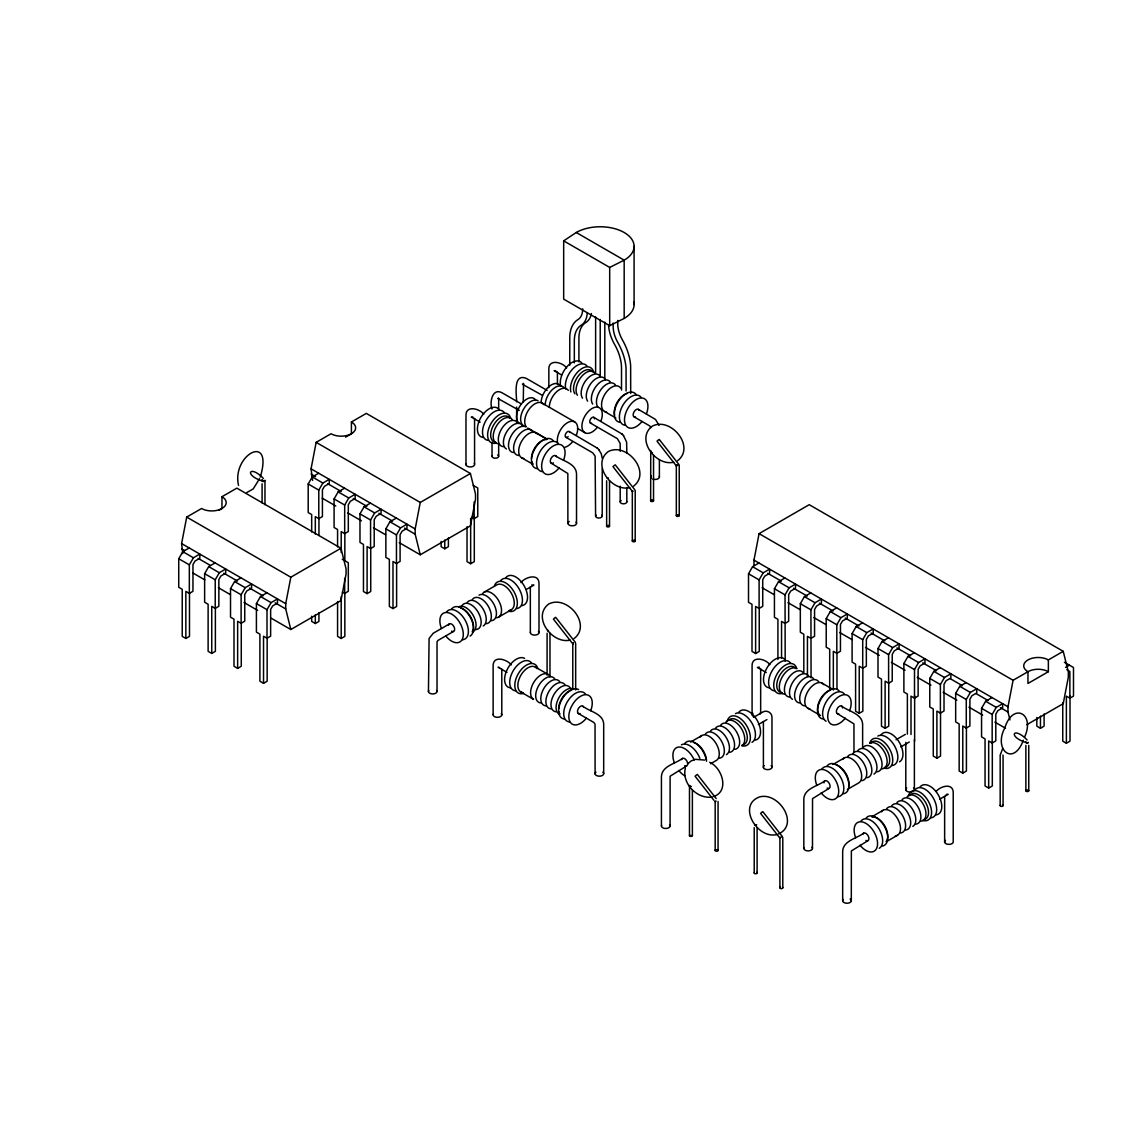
<?xml version="1.0" encoding="UTF-8"?>
<svg xmlns="http://www.w3.org/2000/svg" width="1130" height="1130" viewBox="0 0 1130 1130"><rect width="100%" height="100%" fill="white"/><g stroke="black" fill="none" stroke-linecap="round" stroke-linejoin="round"><path stroke-width="1.5" d="M572.783 643.719L572.783 688.227M575.664 643.309L575.664 689.964M632.32 491.253L632.32 540.988M635.215 490.83L635.201 540.988M676.333 465.843L676.333 515.577M679.229 465.419L679.229 515.577M779.898 838.036L779.898 887.784M782.793 837.627L782.793 887.784M1000.177 755.447L1000.177 805.563M1002.875 755.137A1.441 0.763 2.2 0 1 1003.059 755.518L1003.059 805.563M582.684 308.801L582.642 310.157A23.631 13.645 60 0 1 578.376 319.324L577.402 319.931A40.948 23.645 60 0 0 569.788 336.133L569.732 365.244M182.778 553.573L181.605 543.572L186.704 517.088L201.578 508.5A14.422 8.32 0 0 0 221.96 508.5A14.422 8.32 0 0 0 221.96 496.72L236.848 488.132L340.963 548.248L346.062 568.842L346.062 574.096L340.963 600.567L290.82 629.523L271.2 618.209M312.629 480.42L311.061 468.837L316.16 442.353L331.034 433.75A14.422 8.32 0 0 0 351.416 433.75A14.422 8.32 0 0 0 351.416 421.984L366.304 413.396L470.419 473.498L475.518 494.107L475.518 499.347L470.419 525.831L420.261 554.788L399.144 542.598M290.82 629.523L285.721 608.929L285.721 603.674L290.82 577.204L340.963 548.248M420.261 554.788L415.176 534.193L415.176 528.939L420.261 502.455L470.419 473.498M753.978 565.367L753.978 560.127L759.077 533.643L809.235 504.686L1063.231 651.332L1068.33 671.926L1068.33 677.181L1063.231 703.665L1026.76 724.726M1009.952 719.937L1007.988 712.027L1007.988 706.773L1013.087 680.288L1027.961 671.7A14.422 8.32 0 0 1 1048.358 671.7L1048.358 659.92L1063.231 651.332M685.373 768.132C681.503 783.429 697.309 799.673 712.677 796.975M260.253 477.128C273.954 431.815 231.452 454.726 238.529 485.392M1024.571 737.071C1035.461 713.524 1012.847 701.673 1004.754 728.073C993.284 749.388 1013.215 767.242 1023.356 740.263M1000.304 754.84L1002.691 748.569M259.561 478.668L253.219 488.909L246.834 492.553M189.487 592.784L189.487 636.374L185.857 638.464L182.227 636.374L182.227 589.295L178.738 587.275L178.738 558.729L182.82 551.666L189.219 547.965M189.332 593.405L189.332 564.845L193.414 557.782L199.812 554.081L199.812 558.277L195.01 561.059L192.962 564.59L192.962 591.301L189.332 593.405L185.857 591.386L185.857 638.464M215.378 607.728L215.378 651.318L211.748 653.423L208.118 651.318L208.118 604.239L204.629 602.234L204.629 573.673L208.711 566.61L215.11 562.909M215.223 608.35L215.223 579.789L219.305 572.726L225.703 569.04L225.703 573.221L220.901 576.003L218.853 579.535L218.853 606.259L215.223 608.35L211.748 606.33L211.748 653.423M241.269 622.672L241.269 666.262L237.639 668.367L234.009 666.262L234.009 619.184L230.52 617.178L230.52 588.617L234.602 581.555L241.001 577.868M241.114 623.294L241.114 594.747L245.196 587.685L251.595 583.984L251.595 588.179L246.792 590.948L244.744 594.479L244.744 621.203L241.114 623.294L237.639 621.288L237.639 668.367M311.682 531.99L311.682 514.545L308.193 512.54L308.193 483.979L312.276 476.916L318.674 473.23M318.787 518.656L318.787 490.109L322.869 483.047L329.268 479.346L329.268 483.541L324.465 486.31L322.417 489.841L322.417 516.565L318.787 518.656L315.312 516.65L315.312 534.08M267.16 637.617L267.16 681.221L263.53 683.311L259.9 681.221L259.9 634.142L256.411 632.122L256.411 603.575L260.493 596.513L266.892 592.812M267.005 638.238L267.005 609.692L271.087 602.629L277.486 598.928L277.486 603.123L272.683 605.906L270.635 609.423L270.635 636.148L267.005 638.238L263.53 636.232L263.53 683.311M337.573 546.934L337.573 529.504L334.085 527.484L334.085 498.937L338.167 491.875L344.565 488.174M344.678 533.614L344.678 505.054L348.76 497.991L355.159 494.29L355.159 498.485L350.356 501.268L348.308 504.799L348.308 531.51L344.678 533.614L341.204 531.594L341.204 552.514M370.725 547.937L370.725 591.527L367.095 593.617L363.464 591.527L363.464 544.448L359.976 542.428L359.976 513.882L364.058 506.819L370.456 503.118M370.569 548.559L370.569 519.998L374.652 512.935L381.05 509.249L381.05 513.43L376.248 516.212L374.2 519.744L374.2 546.454L370.569 548.559L367.095 546.539L367.095 593.617M396.616 562.881L396.616 606.471L392.986 608.576L389.356 606.471L389.356 559.392L385.867 557.387L385.867 528.826L389.949 521.763L396.348 518.077M396.461 563.503L396.461 534.942L400.543 527.894L406.941 524.193L406.941 528.388L402.139 531.157L400.091 534.688L400.091 561.412L396.461 563.503L392.986 561.497L392.986 608.576M759.247 607.827L759.247 651.417L755.617 653.507L752.001 651.417L752.001 604.338L748.512 602.318L748.512 573.772L752.58 566.709L758.993 563.008M759.106 608.449L759.106 579.888L763.188 572.825L769.587 569.139L769.587 573.32L764.784 576.102L762.736 579.634L762.736 606.344L759.106 608.449L755.617 606.429L755.617 653.507M777.92 659.412L777.92 619.311L774.431 617.291L774.431 588.744L778.514 581.682L784.912 577.981M785.181 661.149L785.039 594.86L789.107 587.798L795.52 584.097L795.52 588.292L790.703 591.075L788.669 594.606L788.669 621.316L785.039 623.407L781.55 621.401L781.55 658.013M803.811 672.618L803.811 634.255L800.323 632.235L800.323 603.688L804.405 596.626L810.803 592.925M811.072 677.845L810.93 609.805L814.998 602.742L821.411 599.055L821.411 603.236L816.595 606.019L814.56 609.55L814.56 636.261L810.93 638.365L807.442 636.345L807.442 676.46M829.702 689.314L829.702 649.199L826.214 647.193L826.214 618.633L830.296 611.57L836.694 607.869M836.822 653.31L836.822 624.749L840.89 617.686L847.302 614L847.302 618.181L842.486 620.963L840.452 624.495L840.452 651.219L836.822 653.31L833.333 651.304L833.333 689.653M862.854 667.632L862.854 711.236L859.224 713.327L855.594 711.236L855.594 664.143L852.105 662.138L852.105 633.577L856.187 626.514L862.586 622.828M862.713 668.254L862.713 639.707L866.781 632.645L873.193 628.944L873.193 633.139L868.377 635.908L866.343 639.439L866.343 666.163L862.713 668.254L859.224 666.248L859.224 713.327M888.745 682.591L888.745 726.18L885.115 728.271L881.485 726.18L881.485 679.102L877.996 677.082L877.996 648.535L882.078 641.473L888.477 637.772M888.604 683.212L888.604 654.651L892.672 647.589L899.085 643.888L899.085 648.083L894.268 650.866L892.234 654.397L892.234 681.108L888.604 683.212L885.115 681.192L885.115 728.271M907.376 734.147L907.376 694.046L903.887 692.026L903.887 663.48L907.969 656.417L914.368 652.716M914.495 698.156L914.495 669.596L918.563 662.533L924.976 658.846L924.976 663.028L920.159 665.81L918.125 669.341L918.125 696.052L914.495 698.156L911.006 696.136L911.006 734.5M940.527 712.479L940.527 756.069L936.897 758.173L933.267 756.069L933.267 708.99L929.778 706.985L929.778 678.424L933.86 671.361L940.259 667.675M940.386 713.101L940.386 684.554L944.454 677.491L950.867 673.791L950.867 677.986L946.05 680.754L944.016 684.286L944.016 711.01L940.386 713.101L936.897 711.095L936.897 758.173M966.418 727.423L966.418 771.027L962.788 773.118L959.158 771.027L959.158 723.949L955.669 721.929L955.669 693.368L959.751 686.306L966.15 682.619M966.277 728.045L966.277 699.498L970.345 692.436L976.758 688.735L976.758 692.93L971.941 695.699L969.907 699.23L969.907 725.954L966.277 728.045L962.788 726.039L962.788 773.118M992.31 742.382L992.31 785.972L988.679 788.062L985.049 785.972L985.049 738.893L981.56 736.873L981.56 708.326L985.643 701.264L992.041 697.563M992.168 743.003L992.168 714.443L996.236 707.38L1002.649 703.679L1002.649 707.874L997.832 710.657L995.798 714.188L995.798 740.899L992.168 743.003L988.679 740.983L988.679 788.062M780.194 838.178L780.096 838.149A1.441 0.791 -3.9 0 1 780.322 837.189M632.984 491.013L632.532 491.592L612.983 466.662L614.31 465.405L615.257 464.868L634.891 489.911M573.433 643.479L572.966 643.832A1.441 0.791 -3.9 0 1 573.503 642.716M687.591 763.993L691.094 760.97L694.95 759.459M715.784 801.693L715.219 801.792A1.441 0.777 -3.1 0 1 715.897 800.888M677.562 465.165L676.531 465.941A1.441 0.791 -3.9 0 1 676.757 464.981M633.605 486.126C651.784 472.255 626.726 441.759 608.166 451.619C591.287 464.472 611.655 491.931 629.749 487.637M677.619 460.715C695.798 446.844 670.754 416.349 652.18 426.208C635.3 439.061 655.668 466.52 673.763 462.227M574.054 638.605C592.233 624.721 567.189 594.225 548.615 604.084C531.75 616.952 552.104 644.397 570.198 640.103M563.672 240.86L576.258 232.498A33.872 19.563 0 0 1 624.17 232.498A33.872 19.563 0 0 1 624.17 260.168L624.17 318.42L609.692 325.694L563.672 299.125L563.672 240.86L609.692 267.429L624.17 260.168L576.258 232.498M677.873 464.953L677.788 464.698M781.437 837.16L781.353 836.906M219.051 510.181L221.96 508.5L221.96 496.72M345.596 437.112L351.416 433.75L351.416 421.984M342.362 592.064L344.678 593.405L348.308 591.301L348.308 562.754L342.249 559.251M471.817 517.314L474.134 518.656L477.764 516.565L477.764 488.005L473.23 485.392M311.682 616.189L311.682 621.429L315.312 623.52L318.943 621.429L318.943 612.7M441.138 541.454L441.138 546.68L444.768 548.784L448.398 546.68L448.398 537.965M337.573 601.499L337.573 636.374L341.204 638.464L344.834 636.374L344.834 592.784M467.029 526.764L467.029 561.638L470.659 563.729L474.289 561.638L474.289 516.297M484.134 592.162L496.875 584.817A14.422 8.32 60 0 1 512.173 594.804A14.422 8.32 60 0 1 509.178 610.426M449.726 623.732L433.242 633.252L429.089 638.464L428.44 691.772M520.958 582.572C524.857 577.246 538.586 572.868 538.996 583.08L538.996 632.673M453.469 631.472L437.818 640.512L437.027 641.882L437.027 691.136M526.453 589.38L533.925 585.114L531.764 585.029M498.556 617.135L511.297 609.776M690.543 742.071L701.871 735.531M682.393 758.428C675.698 763.767 662.18 765.745 661.431 776.324L661.431 825.931M753.654 717.324L762.326 712.31M758.371 724.5L766.931 719.57M710.615 763.767L716.279 760.49A14.422 8.32 60 0 0 715.276 742.255A14.422 8.32 60 0 0 700.247 737.028M832.937 764.487L844.265 757.948M824.787 780.844C818.092 786.183 804.574 788.161 803.826 798.755L803.826 848.348M896.048 739.74L905.342 734.387M829.222 788.274L812.527 798.642L812.484 848.475M900.78 746.93L909.325 741.986M1048.358 671.7L1027.961 683.466L1027.961 671.7A14.422 8.32 0 0 1 1027.961 659.92A14.422 8.32 0 0 1 1048.358 659.92M847.359 789.46L858.687 782.921A14.422 8.32 60 0 0 857.684 764.685A14.422 8.32 60 0 0 842.641 759.459M1065.576 667.392L1069.418 665.175M1070.011 695.812L1070.011 741.153L1066.381 743.243L1066.381 696.165L1069.87 698.171L1073.5 696.08L1073.5 667.519L1064.418 662.279M871.781 816.806L883.109 810.267M1036.832 717.465L1036.832 726.18L1040.462 728.271L1044.092 726.18L1044.092 713.976M863.631 833.163C856.935 838.502 843.418 840.48 842.669 851.074L842.669 900.667M936.332 791.226C940.245 786.409 952.505 782.553 953.212 791.946L953.212 841.567A4.322 2.5 0 0 1 951.079 844.039A4.322 2.5 0 0 1 946.276 843.856L945.485 843.39A4.322 2.5 0 0 1 945.499 840.353M939.609 799.249L948.169 794.305L946.262 794.432M868.066 840.593L851.356 850.961L851.314 900.794M886.188 841.779L897.517 835.24M759.431 667.152L757.397 667.449L766.253 672.505M762.934 711.971C766.776 709.668 772.058 712.733 771.974 717.197L771.974 766.818M713.962 796.481C729.726 790.689 721.985 767.722 709.668 762.284M778.612 833.926C799.758 824.194 778.754 791.692 759.6 796.904C736.605 805.252 757.495 839.986 777.327 834.434M498.514 398.226L497.85 398.48L519.263 410.388M555.776 370.668L554.152 370.725L561.582 374.976M472.919 417.012L471.309 417.069L480.151 422.126M695.529 759.332L704.682 760.08M499.601 667.519L498.062 667.251L506.989 672.35M690.924 786.367L690.218 786.141L690.84 786.551M548.446 630.893L548.488 630.893A1.455 1.158 35.1 0 1 547.513 630.272L548.163 630.596M652.335 453.088L652.052 453.017A1.455 1.158 35.1 0 1 651.078 452.395L651.727 452.72A1.441 0.89 3.4 0 0 652.462 452.749M608.321 478.499L608.025 478.428A1.455 1.158 35.1 0 1 607.064 477.806L607.7 478.131A1.441 0.89 3.4 0 0 608.449 478.159M755.899 825.296L755.574 825.211A1.455 1.158 35.1 0 1 754.642 824.603L755.292 824.928A1.441 0.89 3.4 0 0 756.676 824.745M451.59 631.105L452 631.345A4.322 2.5 60 0 0 454.641 629.198A4.322 2.5 60 0 0 451.718 624.141A4.322 2.5 60 0 0 448.554 625.399M566.596 367.956C562.754 362.306 548.77 358.62 548.841 368.846L548.841 387.647M638.309 409.328L655.485 419.428L659.115 425.459M634.1 416.871L649.75 425.911L650.739 427.62M1066.847 669.709L1069.87 671.46L1069.87 698.171M604.536 411.461L615.864 418.001M547.132 390.415L526.594 378.55C512.54 372.293 516.692 396.065 516.636 401.828M593.773 417.337L622.065 434.047M542.414 395.345L522.456 384.285L523.571 383.409L523.261 401.998M590.453 423.086L617.404 438.68L620.172 443.469L620.201 451.322M542.103 403.099L574.732 421.928M577.501 428.411L584.902 432.705M759.077 533.643L1013.087 680.288M521.071 403.763L502.002 392.76C492.313 387.477 489.347 402.704 492.03 409.018M569.181 431.547L597.473 448.243M565.862 437.282L592.798 452.876L595.129 456.181L595.595 516.099M536.1 432.832L547.428 439.372M527.696 428.072L546.962 439.189M753.978 560.127L1007.988 706.773M1066.381 743.243L1062.751 741.153L1062.751 702.789M767.666 573.277L781.367 581.173M793.528 588.207L807.216 596.103M819.391 603.138L833.078 611.033M845.24 618.053L858.927 625.964M871.103 632.984L884.79 640.894M896.952 647.914L910.639 655.824M922.815 662.844L936.502 670.754M950.189 678.65L962.365 685.67M976.052 693.58L988.213 700.6M1000.389 707.634L1007.988 712.027M752.58 566.709L763.188 572.825M778.514 581.682L789.107 587.798M804.405 596.626L814.998 602.742M830.296 611.57L840.89 617.686M856.187 626.514L866.781 632.645M882.078 641.473L892.672 647.589M907.969 656.417L918.563 662.533M933.86 671.361L944.454 677.491M959.751 686.306L970.345 692.436M985.643 701.264L996.236 707.38M483.753 414.3C479.897 408.65 465.913 404.95 465.984 415.176L465.984 464.755M555.452 455.658C562.175 461.04 575.89 463.018 576.526 473.752L576.526 523.36M748.512 573.772L759.106 579.888M774.431 588.744L785.039 594.86M800.323 603.688L810.93 609.805M826.214 618.633L836.822 624.749M852.105 633.577L862.713 639.707M877.996 648.535L888.604 654.651M903.887 663.48L914.495 669.596M929.778 678.424L940.386 684.554M955.669 693.368L966.277 699.498M981.56 708.326L992.168 714.443M551.242 463.215L567.839 473.512L567.882 523.232M762.114 587.727L774.29 594.747M787.977 602.657L800.139 609.677M813.84 617.587L826.002 624.608M839.689 632.518L851.865 639.538M865.552 647.434L879.239 655.344M891.401 662.364L905.088 670.274M917.263 677.294L930.951 685.204M943.112 692.224L956.813 700.134M968.975 707.154L982.662 715.05M994.838 722.084L1005.474 728.228M521.679 457.791L533.007 464.331M822.188 683.212L833.516 689.752M769.841 664.68C765.999 659.03 752.015 655.329 752.086 665.556L752.086 715.135M841.553 706.038C848.263 711.42 861.978 713.397 862.628 724.132L862.628 748.074M837.344 713.595L853.941 723.892L853.983 752.495M807.781 708.171L820.521 715.53M316.16 442.353L420.261 502.455M311.061 468.837L415.176 528.939M311.061 474.077L315.581 476.691M327.658 483.668L341.232 491.508M353.309 498.471L366.883 506.311M378.96 513.288L392.534 521.128M404.611 528.091L415.176 534.193M312.276 476.916L322.869 483.047M338.167 491.875L348.76 497.991M364.058 506.819L374.652 512.935M389.949 521.763L400.543 527.894M308.193 483.979L318.787 490.109M334.085 498.937L344.678 505.054M359.976 513.882L370.569 519.998M385.867 528.826L396.461 534.942M322.191 498.161L335.765 506M347.842 512.978L361.416 520.817M373.493 527.781L385.556 534.744M535.253 667.025L547.994 674.384M511.297 664.85C507.37 659.722 493.754 654.934 493.132 665.146L493.132 714.753M582.953 706.264C589.535 711.66 602.841 713.341 603.688 723.779L603.688 773.358M578.122 713.369L593.801 722.423L595.044 724.175L595.1 773.994M520.831 691.998L533.572 699.357A14.422 8.32 -60 0 1 534.575 681.108A14.422 8.32 -60 0 1 549.618 675.881M186.704 517.088L290.82 577.204M181.605 543.572L285.721 603.674M181.605 548.827L184.614 550.564M198.202 558.404L210.265 565.367M223.853 573.207L237.427 581.046M249.504 588.024L263.078 595.863M275.155 602.827L285.721 608.929M182.82 551.666L193.414 557.782M208.711 566.61L219.305 572.726M234.602 581.555L245.196 587.685M260.493 596.513L271.087 602.629M178.738 558.729L189.332 564.845M204.629 573.673L215.223 579.789M230.52 588.617L241.114 594.747M256.411 603.575L267.005 609.692M192.736 572.896L204.798 579.874M218.387 587.713L230.464 594.677M244.038 602.516L257.612 610.37M1027.128 739.966C1013.596 725.969 1007.452 736.435 1025.645 742.438M263.346 478.386C249.815 464.374 243.656 474.84 261.849 480.843M623.463 435.516L626.613 442.084L626.825 452.862M598.858 449.712L601.287 453.822L602.234 458.3M621.825 433.793L623.591 435.643M597.233 447.989L598.985 449.839M678.904 464.501L659.27 439.457L658.606 439.796L657.01 441.18L676.39 465.97M782.469 836.709L762.835 811.665L762.171 812.004L760.575 813.388L779.954 838.178M575.34 642.377L555.706 617.347L555.042 617.672L553.432 619.127L572.825 643.86M716.194 798.557L697.365 774.46L696.052 775.293L695.12 776.253L713.934 800.337M1025.955 742.17L1026.054 742.481A1.441 1.243 -51.5 0 0 1028.342 742.396L1027.678 742.707A1.441 0.89 -3.4 0 1 1025.87 741.916M1040.462 716.067L1040.462 728.271M1028.752 745.348L1028.752 790.732M1025.87 745.348L1025.87 790.732M944.638 796.466L944.638 842.189M914.636 695.783L914.636 741.125M914.382 739.627L914.382 789.249M905.794 742.382L905.794 789.884M836.963 652.688L836.963 689.314M763.4 721.717L763.4 767.454M760.659 668.734L760.659 712.748M757.1 827.57L757.1 872.953M754.219 827.57L754.219 872.953M718.059 801.481L718.059 850.41M715.177 801.594L715.177 850.41M692.379 790.195L692.379 835.578M689.484 785.435L689.484 835.578M670.076 826.058L670.118 776.211L686.828 765.843A4.322 2.5 60 0 0 686.065 759.883A4.322 2.5 60 0 0 681.644 759.6M659.383 459.91L659.383 477.015M653.536 455.362L653.536 500.745M650.739 450.489L650.654 500.745M634.085 246.34L634.085 304.591M630.695 393.452L630.639 365.965A40.948 23.645 60 0 0 623.011 340.963L622.051 339.254A23.631 13.645 60 0 1 617.785 325.143L617.743 320.412M626.825 487.892L626.825 501.904M626.105 391.008L626.048 368.62A40.948 23.645 60 0 0 618.421 343.605L617.46 341.896A23.631 13.645 60 0 1 613.195 327.799L613.152 323.067M621.514 390.09L621.514 368.069A34.479 19.916 60 0 0 615.045 345.229A30.115 17.388 60 0 1 608.618 325.511M620.201 486.211L620.201 501.904M609.692 267.429L609.692 325.694M609.522 480.773L609.522 526.156M606.641 480.773L606.641 526.156M604.804 322.121L604.804 379.977M602.234 468.809L602.234 516.099M600.214 319.522L600.214 377.364M595.623 316.866L595.623 372.971M578.913 361.882L578.913 338.181A34.479 19.916 60 0 1 585.382 322.813A30.115 17.388 60 0 0 591.428 313.533M574.323 362.843L574.323 340.822A34.479 19.916 60 0 1 580.792 325.454A30.115 17.388 60 0 0 587.219 313.151M557.415 372.01L557.415 384.341M549.971 633.238L549.971 676.884M547.09 633.238L547.09 675.133M530.337 586.781L530.337 632.546M516.636 407.082L516.636 422.846M501.791 669.144L501.791 714.88M498.669 398.763L498.669 409.23M498.669 444.104L498.669 456.308M492.03 442.296L492.03 456.308M474.572 418.354L474.572 464.119M474.134 501.96L474.134 518.656M470.659 518.388L470.659 563.729M444.768 540.055L444.768 548.784M344.834 532.993L344.834 560.89M344.678 578.376L344.678 593.405M341.204 596.612L341.204 638.464M318.943 518.034L318.943 535.479M315.312 614.805L315.312 623.52M264.971 480.222L264.971 504.715M262.089 483.767L262.089 502.963M592.713 404.074A14.422 8.32 -60 0 1 596.442 385.839A14.422 8.32 -60 0 1 610.37 382.11M597.812 407.012A14.422 8.32 -60 0 1 601.541 388.777A14.422 8.32 -60 0 1 615.469 385.048M587.628 401.136A14.422 8.32 -60 0 1 591.357 382.901A14.422 8.32 -60 0 1 605.27 379.172M582.529 398.184A14.422 8.32 -60 0 1 586.258 379.948A14.422 8.32 -60 0 1 600.185 376.219M577.43 395.246A14.422 8.32 -60 0 1 581.159 377.01A14.422 8.32 -60 0 1 595.086 373.281M574.873 393.777A14.422 8.32 -60 0 1 578.616 375.541A14.422 8.32 -60 0 1 592.53 371.812M570.862 391.955A16.583 9.577 -60 0 1 579.139 370.584A16.583 9.577 -60 0 1 593.504 371.869M565.763 389.002A16.583 9.577 -60 0 1 572.599 369.044A16.583 9.577 -60 0 1 587.233 366.332M560.664 386.065A16.583 9.577 -60 0 1 567.5 366.106A16.583 9.577 -60 0 1 582.134 363.394M642.066 421.434A16.583 9.577 -60 0 1 624.664 422.111A16.583 9.577 -60 0 1 638.238 398.593A16.583 9.577 -60 0 1 646.36 414.004M625.243 425.261A16.583 9.577 -60 0 1 622.814 405.373A16.583 9.577 -60 0 1 641.261 397.534M620.144 422.323A16.583 9.577 -60 0 1 617.715 402.421A16.583 9.577 -60 0 1 636.162 394.582M614.635 415.063A14.422 8.32 -60 0 1 627.122 393.438M606.641 412.111A14.422 8.32 -60 0 1 604.536 394.808A14.422 8.32 -60 0 1 620.568 388M659.27 476.366A4.322 2.5 0 0 1 657.604 478.979A4.322 2.5 0 0 1 652.801 479.078M651.261 478.145A4.322 2.5 0 0 1 651.374 475.645M635.484 416.942A4.322 2.5 -60 0 1 633.986 411.942A4.322 2.5 -60 0 1 639.142 410.402M513.599 452.565A14.422 8.32 -60 0 1 510.605 436.929A14.422 8.32 -60 0 1 525.902 426.942M518.698 455.503A14.422 8.32 -60 0 1 516.58 438.214A14.422 8.32 -60 0 1 532.625 431.392M506.395 448.977A14.422 8.32 -60 0 1 507.398 430.728A14.422 8.32 -60 0 1 522.427 425.502M503.401 446.675A14.422 8.32 -60 0 1 500.421 431.053A14.422 8.32 -60 0 1 515.704 421.066M498.302 443.737A14.422 8.32 -60 0 1 496.197 426.434A14.422 8.32 -60 0 1 512.229 419.625M495.759 442.268A14.422 8.32 -60 0 1 493.655 424.965A14.422 8.32 -60 0 1 509.687 418.142M496.296 443.073A16.583 9.577 -60 0 1 491.041 423.468A16.583 9.577 -60 0 1 510.647 418.213M488.372 440.418A16.583 9.577 -60 0 1 485.942 420.515A16.583 9.577 -60 0 1 504.375 412.676M483.273 437.465A16.583 9.577 -60 0 1 480.843 417.577A16.583 9.577 -60 0 1 499.291 409.738M559.209 467.778A16.583 9.577 -60 0 1 541.807 468.456A16.583 9.577 -60 0 1 555.381 444.938A16.583 9.577 -60 0 1 563.503 460.348M542.4 471.606A16.583 9.577 -60 0 1 539.971 451.703A16.583 9.577 -60 0 1 558.404 443.864M537.301 468.653A16.583 9.577 -60 0 1 534.871 448.765A16.583 9.577 -60 0 1 553.305 440.926M532.795 463.653A14.422 8.32 -60 0 1 531.778 461.407M531.439 458.554A14.422 8.32 -60 0 1 546.722 439.528M523.797 458.455A14.422 8.32 -60 0 1 521.679 441.152A14.422 8.32 -60 0 1 537.711 434.33M474.275 463.498A4.322 2.5 0 0 1 473.696 465.97L472.891 466.422A4.322 2.5 0 0 1 468.103 466.605A4.322 2.5 0 0 1 465.984 464.105M576.003 522.102A4.322 2.5 0 0 1 574.591 525.379A4.322 2.5 0 0 1 568.828 524.843A4.322 2.5 0 0 1 569.238 521.481M553.432 462.919A4.322 2.5 -60 0 1 550.31 461.591A4.322 2.5 -60 0 1 552.74 456.322A4.322 2.5 -60 0 1 556.285 456.746M545.875 705.883A14.422 8.32 -60 0 1 543.77 688.594A14.422 8.32 -60 0 1 559.802 681.771M540.79 702.945A14.422 8.32 -60 0 1 538.671 685.642A14.422 8.32 -60 0 1 554.703 678.833M550.974 708.835A14.422 8.32 -60 0 1 548.869 691.532A14.422 8.32 -60 0 1 564.901 684.709M556.073 711.773A14.422 8.32 -60 0 1 553.968 694.47A14.422 8.32 -60 0 1 570 687.647M559.053 714.061A14.422 8.32 -60 0 1 559.053 697.422A14.422 8.32 -60 0 1 573.475 689.088M559.986 714.033A14.422 8.32 -60 0 1 558.969 711.787M558.616 708.934A14.422 8.32 -60 0 1 571.455 690.162M564.477 719.033A16.583 9.577 -60 0 1 561.045 701.066A16.583 9.577 -60 0 1 578.631 689.582M569.577 721.985A16.583 9.577 -60 0 1 567.147 702.083A16.583 9.577 -60 0 1 585.594 694.244M586.399 718.157A16.583 9.577 -60 0 1 568.997 718.835A16.583 9.577 -60 0 1 582.572 695.317A16.583 9.577 -60 0 1 590.693 710.728M523.473 693.453A16.583 9.577 -60 0 1 518.218 673.847A16.583 9.577 -60 0 1 537.838 668.593M515.548 690.797A16.583 9.577 -60 0 1 513.133 670.895A16.583 9.577 -60 0 1 531.566 663.056M522.95 692.648A14.422 8.32 -60 0 1 520.831 675.345A14.422 8.32 -60 0 1 536.863 668.522M510.463 687.845A16.583 9.577 -60 0 1 507.017 669.864A16.583 9.577 -60 0 1 524.602 658.38M602.841 772.157A4.322 2.5 0 0 1 602.304 775.519A4.322 2.5 0 0 1 596.456 775.505A4.322 2.5 0 0 1 595.976 772.143M580.142 713.539A4.322 2.5 -60 0 1 578.108 709.089A4.322 2.5 -60 0 1 583.363 706.829M501.268 713.623A4.322 2.5 0 0 1 497.92 717.31A4.322 2.5 0 0 1 493.316 714.118M472.326 599.55A14.422 8.32 60 0 1 488.358 606.372A14.422 8.32 60 0 1 486.253 623.675M479.035 595.115A14.422 8.32 60 0 1 494.333 605.101A14.422 8.32 60 0 1 491.352 620.723M467.227 602.502A14.422 8.32 60 0 1 482.256 607.728A14.422 8.32 60 0 1 483.259 625.964M462.128 605.44A14.422 8.32 60 0 1 478.174 612.262A14.422 8.32 60 0 1 476.055 629.551M458.653 606.881A14.422 8.32 60 0 1 473.075 615.2A14.422 8.32 60 0 1 473.075 631.854M460.673 607.94A14.422 8.32 60 0 1 471.408 618.336A14.422 8.32 60 0 1 472.142 631.811M451.633 609.084A16.583 9.577 60 0 1 468.922 615.101A16.583 9.577 60 0 1 470.08 636.077M446.534 612.036A16.583 9.577 60 0 1 464.981 619.876A16.583 9.577 60 0 1 462.551 639.764M441.435 628.506A16.583 9.577 60 0 1 449.556 613.096A16.583 9.577 60 0 1 463.131 636.614A16.583 9.577 60 0 1 445.729 635.936M505.661 577.896A16.583 9.577 60 0 1 524.094 585.736A16.583 9.577 60 0 1 521.664 605.638M500.562 580.834A16.583 9.577 60 0 1 519.009 588.688A16.583 9.577 60 0 1 516.58 608.576M494.29 586.371A16.583 9.577 60 0 1 513.91 591.626A16.583 9.577 60 0 1 508.655 611.245M482.524 593.674A14.422 8.32 60 0 1 498.556 600.496A14.422 8.32 60 0 1 496.437 617.785M436.731 690.515A4.322 2.5 0 0 1 432.719 693.947A4.322 2.5 0 0 1 428.75 690.486M538.473 631.416A4.322 2.5 0 0 1 535.126 635.088A4.322 2.5 0 0 1 530.521 631.896M710.445 731.138A14.422 8.32 60 0 1 725.474 736.365A14.422 8.32 60 0 1 726.477 754.614M705.346 734.09A14.422 8.32 60 0 1 721.378 740.913A14.422 8.32 60 0 1 719.273 758.202M715.544 728.2A14.422 8.32 60 0 1 731.576 735.023A14.422 8.32 60 0 1 729.457 752.326M720.629 725.262A14.422 8.32 60 0 1 736.675 732.085A14.422 8.32 60 0 1 734.557 749.374M725.728 722.31A14.422 8.32 60 0 1 740.757 727.551A14.422 8.32 60 0 1 741.76 745.786A16.583 9.577 60 0 0 746.93 726.152A16.583 9.577 60 0 0 727.31 720.898M729.895 719.344A14.422 8.32 60 0 1 745.193 729.33A14.422 8.32 60 0 1 742.198 744.967M735.446 713.652A16.583 9.577 60 0 1 752.015 723.214A16.583 9.577 60 0 1 752.015 742.353M738.681 712.437A16.583 9.577 60 0 1 757.114 720.276A16.583 9.577 60 0 1 754.685 740.164M684.611 775.674A16.583 9.577 60 0 1 678.749 770.476M674.455 763.047A16.583 9.577 60 0 1 678.311 747.085A16.583 9.577 60 0 1 694.216 759.925M684.653 743.625A16.583 9.577 60 0 1 696.334 743.71A16.583 9.577 60 0 1 706.123 759.289M681.418 744.84A16.583 9.577 60 0 1 699.866 758.287M693.693 742.481A14.422 8.32 60 0 1 706.533 761.253M771.126 765.631A4.322 2.5 0 0 1 770.731 768.909A4.322 2.5 0 0 1 765.038 769.12L764.247 768.654A4.322 2.5 0 0 1 764.261 765.617M669.553 824.801A4.322 2.5 0 0 1 666.206 828.474A4.322 2.5 0 0 1 661.601 825.281M686.207 766.069A4.322 2.5 60 0 1 684.695 765.716M799.687 702.945A14.422 8.32 -60 0 1 797.582 685.642A14.422 8.32 -60 0 1 813.614 678.833M804.786 705.883A14.422 8.32 -60 0 1 802.681 688.594A14.422 8.32 -60 0 1 818.713 681.771M792.483 699.357A14.422 8.32 -60 0 1 793.486 681.108A14.422 8.32 -60 0 1 808.515 675.881M789.503 697.055A14.422 8.32 -60 0 1 787.384 679.766A14.422 8.32 -60 0 1 803.43 672.943M784.404 694.117A14.422 8.32 -60 0 1 781.409 678.48A14.422 8.32 -60 0 1 796.707 668.494M781.861 692.648A14.422 8.32 -60 0 1 779.742 675.345A14.422 8.32 -60 0 1 795.774 668.522M782.384 693.453A16.583 9.577 -60 0 1 777.129 673.847A16.583 9.577 -60 0 1 796.749 668.593M774.46 690.797A16.583 9.577 -60 0 1 772.044 670.895A16.583 9.577 -60 0 1 790.477 663.056M769.375 687.845A16.583 9.577 -60 0 1 766.945 667.957A16.583 9.577 -60 0 1 785.378 660.118M845.311 718.157A16.583 9.577 -60 0 1 827.909 718.835A16.583 9.577 -60 0 1 841.483 695.317A16.583 9.577 -60 0 1 849.605 710.728M823.389 719.033A16.583 9.577 -60 0 1 820.959 699.145A16.583 9.577 -60 0 1 839.406 691.306M826.058 721.237A16.583 9.577 -60 0 1 827.216 700.261A16.583 9.577 -60 0 1 844.506 694.244M818.897 714.033A14.422 8.32 -60 0 1 819.631 700.558A14.422 8.32 -60 0 1 830.366 690.162M809.885 708.835A14.422 8.32 -60 0 1 807.781 691.532A14.422 8.32 -60 0 1 823.812 684.709M754.699 717.126A4.322 2.5 0 0 1 752.933 716.335M752.086 714.485A4.322 2.5 0 0 1 752.947 713.298M759.812 713.312A4.322 2.5 0 0 1 760.377 713.878M838.728 713.666A4.322 2.5 -60 0 1 836.426 711.038A4.322 2.5 -60 0 1 839.632 706.179A4.322 2.5 -60 0 1 842.5 707.959M891.683 805.888A14.422 8.32 60 0 1 907.715 812.71A14.422 8.32 60 0 1 905.596 829.999M886.584 808.826A14.422 8.32 60 0 1 902.616 815.648A14.422 8.32 60 0 1 900.511 832.951M896.768 802.936A14.422 8.32 60 0 1 911.811 808.162A14.422 8.32 60 0 1 912.814 826.411M901.867 799.998A14.422 8.32 60 0 1 917.913 806.82A14.422 8.32 60 0 1 915.794 824.123M906.966 797.06A14.422 8.32 60 0 1 922.998 803.882A14.422 8.32 60 0 1 920.894 821.171M909.523 795.591A14.422 8.32 60 0 1 925.555 802.413A14.422 8.32 60 0 1 923.436 819.702M908.548 795.647A16.583 9.577 60 0 1 928.168 800.902A16.583 9.577 60 0 1 922.913 820.507M914.82 790.11A16.583 9.577 60 0 1 933.253 797.964A16.583 9.577 60 0 1 930.823 817.852M919.919 787.172A16.583 9.577 60 0 1 938.352 795.012A16.583 9.577 60 0 1 935.923 814.899M855.692 837.782A16.583 9.577 60 0 1 863.814 822.372A16.583 9.577 60 0 1 877.389 845.89A16.583 9.577 60 0 1 859.987 845.212M865.891 818.36A16.583 9.577 60 0 1 884.324 826.199A16.583 9.577 60 0 1 881.909 846.102M860.792 821.298A16.583 9.577 60 0 1 878.081 827.315A16.583 9.577 60 0 1 879.239 848.291M881.485 811.764A14.422 8.32 60 0 1 897.517 818.586A14.422 8.32 60 0 1 895.412 835.889M872.473 816.976A14.422 8.32 60 0 1 884.776 825.945A14.422 8.32 60 0 1 886.4 841.087M850.127 899.014A4.322 2.5 0 0 1 850.226 902.39A4.322 2.5 0 0 1 844.421 902.743A4.322 2.5 0 0 1 843.305 899.423M862.868 834.336A4.322 2.5 60 0 1 866.3 833.643A4.322 2.5 60 0 1 868.899 838.856A4.322 2.5 60 0 1 865.933 840.452M852.839 753.569A14.422 8.32 60 0 1 868.871 760.391A14.422 8.32 60 0 1 866.767 777.68M847.74 756.507A14.422 8.32 60 0 1 863.786 763.329A14.422 8.32 60 0 1 861.667 780.632M857.938 750.631A14.422 8.32 60 0 1 872.967 755.857A14.422 8.32 60 0 1 873.97 774.092M863.038 747.679A14.422 8.32 60 0 1 879.069 754.501A14.422 8.32 60 0 1 876.965 771.804M869.747 743.243A14.422 8.32 60 0 1 885.044 753.23A14.422 8.32 60 0 1 882.05 768.852M870.679 743.272A14.422 8.32 60 0 1 886.711 750.094A14.422 8.32 60 0 1 884.606 767.383M869.719 743.328A16.583 9.577 60 0 1 889.324 748.583A16.583 9.577 60 0 1 884.07 768.188M877.841 736.068A16.583 9.577 60 0 1 895.426 747.552A16.583 9.577 60 0 1 891.994 765.533M881.075 734.853A16.583 9.577 60 0 1 898.364 740.856A16.583 9.577 60 0 1 899.522 761.832M816.863 785.463A16.583 9.577 60 0 1 824.971 770.053A16.583 9.577 60 0 1 838.559 793.571A16.583 9.577 60 0 1 821.157 792.893M827.047 766.041A16.583 9.577 60 0 1 845.494 773.881A16.583 9.577 60 0 1 843.065 793.783M821.962 768.979A16.583 9.577 60 0 1 840.395 776.833A16.583 9.577 60 0 1 837.966 796.721M836.101 764.897A14.422 8.32 60 0 1 848.574 786.522M913.52 788.048A4.322 2.5 0 0 1 914.071 790.52M913.506 791.085A4.322 2.5 0 0 1 912.701 791.551M911.726 791.876A4.322 2.5 0 0 1 907.447 791.537L906.641 791.071A4.322 2.5 0 0 1 906.67 788.034M811.947 847.217A4.322 2.5 0 0 1 808.614 850.89A4.322 2.5 0 0 1 804.009 847.698M823.954 782.878A4.322 2.5 60 0 1 826.934 780.985A4.322 2.5 60 0 1 830.07 786.226A4.322 2.5 60 0 1 827.089 788.133M633.803 302.049A33.872 19.563 0 0 1 624.17 318.42M526.072 426.561A14.422 8.32 -60 0 1 529.801 408.325A14.422 8.32 -60 0 1 543.728 404.597M557.669 443.144A14.422 8.32 -60 0 1 568.856 421.97A14.422 8.32 -60 0 1 576.342 435.205M572.613 441.661A14.422 8.32 -60 0 1 564.887 447.311M568.122 436.674A3.319 1.921 -60 0 1 565.254 436.42A3.319 1.921 -60 0 1 566.907 432.154A3.319 1.921 -60 0 1 569.788 432.409M523.614 425.713A14.422 8.32 -60 0 1 523.614 409.06A14.422 8.32 -60 0 1 538.035 400.74M519.546 423.355A14.422 8.32 -60 0 1 520.549 405.119A14.422 8.32 -60 0 1 535.578 399.893M497.694 454.952A3.319 1.921 0 0 1 496.211 458.159A3.319 1.921 0 0 1 492.143 455.814M601.782 515.139A3.319 1.921 0 0 1 598.914 518.02A3.319 1.921 0 0 1 596.047 515.139M549.307 407.266A14.422 8.32 -60 0 1 556.864 391.531A14.422 8.32 -60 0 1 568.319 390.401M597.219 427.465A14.422 8.32 -60 0 1 582.077 428.058A14.422 8.32 -60 0 1 593.886 407.605A14.422 8.32 -60 0 1 600.948 420.996M591.513 423.185A3.319 1.921 -60 0 1 589.803 421.08A3.319 1.921 -60 0 1 592.318 417.394A3.319 1.921 -60 0 1 594.465 418.863M545.225 404.907A14.422 8.32 -60 0 1 552.782 389.186A14.422 8.32 -60 0 1 564.251 388.042M541.157 402.562A14.422 8.32 -60 0 1 548.7 386.827A14.422 8.32 -60 0 1 560.169 385.697M626.712 501.409A3.319 1.921 0 0 1 622.658 503.754A3.319 1.921 0 0 1 621.161 500.548M608.449 525.351A1.441 0.833 0 0 1 609.324 526.58A1.441 0.833 0 0 1 607.064 526.75A1.441 0.833 0 0 1 607.361 525.436M634.481 540.267A1.441 0.833 0 0 1 634.792 541.581A1.441 0.833 0 0 1 632.518 541.397A1.441 0.833 0 0 1 633.393 540.182M632.518 491.352A1.441 0.791 -3.9 0 1 632.32 490.971M652.462 499.94A1.441 0.833 0 0 1 653.338 501.155A1.441 0.833 0 0 1 651.078 501.339A1.441 0.833 0 0 1 651.374 500.025M678.509 514.856A1.441 0.833 0 0 1 678.805 516.17A1.441 0.833 0 0 1 676.531 515.986A1.441 0.833 0 0 1 677.407 514.772M1027.678 789.941A1.441 0.833 0 0 1 1028.554 791.155A1.441 0.833 0 0 1 1026.294 791.325A1.441 0.833 0 0 1 1026.591 790.011M1002.875 805.153A1.441 0.833 0 0 1 1002.451 806.255A1.441 0.833 0 0 1 1000.516 806.1A1.441 0.833 0 0 1 1000.601 804.984M756.676 872.36A1.441 0.833 0 0 1 756.027 873.758A1.441 0.833 0 0 1 754.261 872.741M782.596 887.361A1.441 0.833 0 0 1 782.172 888.463A1.441 0.833 0 0 1 780.237 888.321A1.441 0.833 0 0 1 780.322 887.191M716.985 849.605A1.441 0.833 0 0 1 717.861 850.834A1.441 0.833 0 0 1 715.601 851.003A1.441 0.833 0 0 1 715.897 849.689M692.182 835.169A1.441 0.833 0 0 1 691.758 836.256A1.441 0.833 0 0 1 689.823 836.115A1.441 0.833 0 0 1 689.907 834.999M264.604 480.688L263.897 481.112A1.441 0.89 -3.4 0 1 262.132 480.095L262.499 479.614A1.455 1.158 -35.1 0 0 262.174 480.575L262.259 480.9A1.441 1.243 -51.5 0 0 264.547 480.801L264.604 480.688M498.429 398.297L498.485 398.396"/></g></svg>
